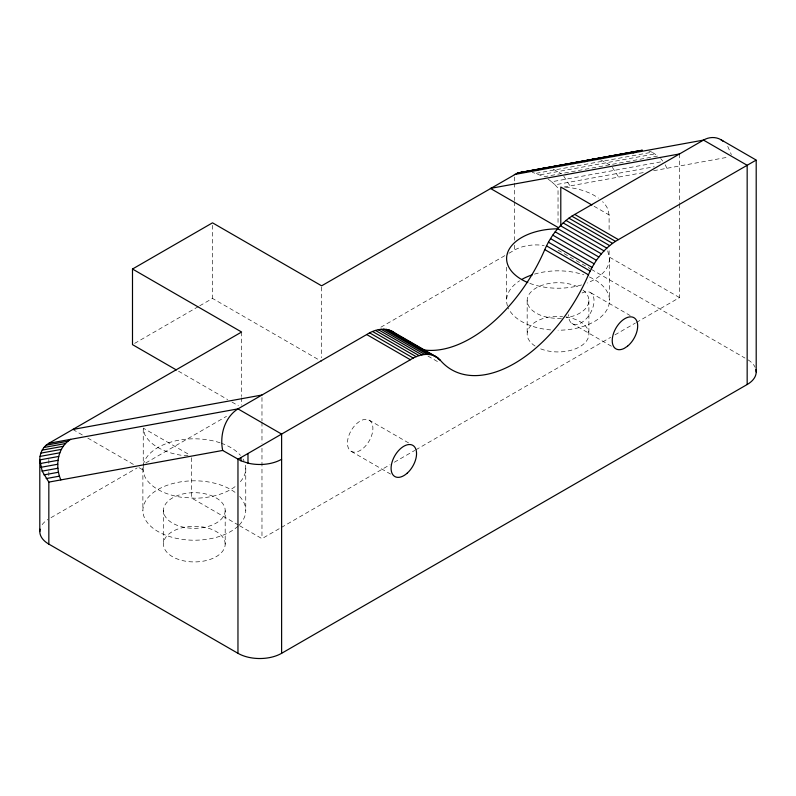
<?xml version="1.0" encoding="UTF-8"?>
<svg xmlns="http://www.w3.org/2000/svg" width="796" height="796" viewBox="0 0 796 796"><rect width="100%" height="100%" fill="white"/><g stroke="black" fill="none" stroke-linecap="round" stroke-linejoin="round"><path stroke-width="0.6" stroke-dasharray="3.98 2.98" d="M134.624 343.394L198.642 306.43M199.706 305.823L212.512 298.43L321.624 361.424M50.994 517.669L137.141 467.929M145.758 462.954L226.532 416.328M380.846 327.226L507.928 253.864M509.002 253.237L514.385 250.133A30.865 17.82 0 0 1 544.195 245.516M239.566 525.718L261.974 538.653L280.272 528.086M281.346 527.469L390.03 464.715M394.338 462.227L414.786 450.427M415.86 449.8L610.641 337.345M614.94 334.867L635.387 323.057M636.462 322.44L679.515 297.585L679.515 204.721M536.206 173.299L652.053 152.205L658.003 155.996L544.195 176.712L532.186 172.274M540.235 174.782L655.118 153.867M548.016 179.06L551.638 181.777L663.078 161.479L660.67 158.543M551.638 181.777L555.001 184.811L654.302 166.732M564.026 187.03L643.974 172.473M653.635 170.712L728.26 157.12M565.478 187.398L571.349 187.846A51.432 29.701 0 0 1 598.373 198.114M188.045 455.74L181.01 455.203A51.432 29.701 0 0 1 144.643 434.198L143.25 428.109L189.418 454.765M648.869 151.031L652.053 152.205M600.552 159.827L609.686 164.792M553.031 169.06L561.1 173.637M594.075 206.264L609.109 214.94L609.109 232.233M679.515 297.585L609.109 256.939L609.109 248.292M558.036 250.133L590.274 268.74M591.348 269.366L745.016 358.081M590.801 292.809L630.183 315.554M571.817 323.355L614.403 347.942M427.959 356.071L439.671 362.827M369.175 420.169A18 10.398 -60 0 1 363.474 448.048A18 10.398 -60 0 1 347.882 439.054A18 10.398 -60 0 1 369.175 420.169L408.567 442.904M351.175 451.342L390.557 474.088M178.493 371.185L227.696 399.592M231.974 402.06L238.392 405.771M72.844 429.462L83.51 435.611M87.779 438.079L133.648 464.565M138.982 467.64L143.25 470.108L143.25 428.109M238.501 525.101L191.567 497.998L191.567 456.009M555.001 184.811L558.036 188.125L558.036 225.328M612.353 167.349L618.601 177.09M563.777 176.195L570.026 185.936M727.713 146.335L731.355 154.633M665.177 164.752L666.929 168.294M609.109 214.94L607.716 208.841A51.432 29.701 0 0 0 602.582 201.686M607.716 250.839L609.467 258.531L609.467 300.53M220.044 442.795A51.432 29.701 0 0 0 142.882 468.516L144.643 476.197A51.432 29.701 0 0 0 181.01 497.202L194.324 498.206A51.432 29.701 0 0 0 236.462 485.54M679.515 153.956L679.515 203.477M588.891 300.53L588.891 334.121M527.171 300.53L527.171 334.121M514.385 177.011L514.385 181.966M514.385 183.209L514.385 200.562M514.385 201.796L514.385 240.213M514.385 245.178L514.385 250.133M506.594 267.177L506.594 300.53M321.624 287.067L321.624 357.702M261.974 397.493L261.974 421.024M261.974 422.258L261.974 443.312M261.974 448.257L261.974 538.653M245.755 468.516L245.755 510.515M241.606 332.022L241.606 396.468M241.606 397.702L241.606 405.144M225.188 510.584A30.865 17.82 0 0 1 178.782 525.907A30.865 17.82 0 0 1 179.001 495.042A30.865 17.82 0 0 1 225.188 510.584L225.188 544.185A30.865 17.82 0 0 1 178.782 559.508A30.865 17.82 0 0 1 179.001 528.643A30.865 17.82 0 0 1 225.188 544.185M212.512 225.308L212.512 298.43M163.459 510.435L163.459 544.036M142.882 468.516L142.882 510.515M48.835 459.431L48.835 464.386M48.835 471.819L48.835 476.774M42.148 524.693A30.865 17.82 0 0 1 47.909 519.47M566.016 316.917A30.865 17.82 0 0 1 585.707 342.001A30.865 17.82 0 0 1 539.24 348.26M535.101 346.051A30.865 17.82 0 0 1 530.852 325.683A30.865 17.82 0 0 1 562.633 316.51M748.091 359.882A30.865 17.82 0 0 1 755.145 367.314M583 290.052A30.865 17.82 0 0 1 566.016 317.733M561.488 318.231A30.865 17.82 0 0 1 528.902 294.639A30.865 17.82 0 0 1 579.856 287.923M609.467 258.531A51.432 29.701 0 0 1 587.159 283.008M581.617 284.918A51.432 29.701 0 0 1 528.912 283.008M245.437 465.192A51.432 29.701 0 0 1 239.676 482.515M221.189 443.193A51.432 29.701 0 0 1 240.452 455.372M243.039 458.974A51.432 29.701 0 0 1 244.004 460.824M589.348 276.968A51.432 29.701 0 0 1 606.741 310.072A51.432 29.701 0 0 1 558.036 330.221M550.713 329.922A51.432 29.701 0 0 1 508.345 308.211M507.5 306.052A51.432 29.701 0 0 1 519.619 280.779M534.454 274.132A51.432 29.701 0 0 1 583.747 274.809M239.676 496.505A51.432 29.701 0 0 1 238.87 525.36M238.103 526.096A51.432 29.701 0 0 1 161.648 533.449A51.432 29.701 0 0 1 159.389 488.714A51.432 29.701 0 0 1 236.462 493.48M582.025 292.998A18 10.398 -60 0 1 594.005 299.654A18 10.398 -60 0 1 583.906 320.977L580.592 323.176A18 10.398 -60 0 1 568.603 314.599"/><path stroke-width="1.19" d="M60.834 479.918C54.914 466.366 57.272 447.561 70.665 439.342M176.354 369.941L132.494 344.628L132.494 269.028L241.606 332.022L48.835 443.312C42.994 446.626 39.72 453.282 39.8 459.899L39.8 531.509M422.328 349.683A125.509 72.466 -60 0 0 544.782 249.596C551.081 235.367 561.021 222.154 574.762 214.432L703.515 140.096C708.738 136.992 715.544 136.534 720.858 139.668L756.2 160.076L756.2 371.921M438.218 359.066L440.347 360.29A125.509 72.466 -60 0 0 588.423 274.799C594.721 260.571 604.671 247.347 618.412 239.626L755.931 160.225M132.494 269.028L212.512 222.83L321.624 285.824L517.42 173.11L642.372 150.225L595.269 158.802M396.697 335.096C389.125 326.042 375.423 328.708 366.717 334.539L237.964 408.875C224.502 417.432 219.547 435.382 222.681 450.446L240.999 460.814L247.984 463.133A30.865 17.82 0 0 0 281.615 459.272M440.347 360.29C432.765 351.245 419.074 353.902 410.368 359.742L237.964 459.272L237.964 653.307A30.865 17.82 0 0 0 281.615 653.307L747.165 384.518A30.865 17.82 0 0 0 755.931 369.593M536.206 170.563L539.161 169.16L545.469 167.866M584.791 161.717L587.747 160.304L594.055 159.021L525.569 171.488M633.109 152.912L639.168 150.603M517.42 173.11L636.064 151.509M514.385 174.533L703.515 140.096L747.165 165.289L747.165 384.518M679.515 153.956L490.386 188.393L558.653 227.805M72.844 429.462L261.974 395.015M48.835 443.312L237.964 408.875L281.615 434.079L281.615 653.307M46.178 445.183L67.919 441.223M43.939 447.471L65.421 443.561M42.148 450.128L63.222 446.297M40.855 453.123L61.362 449.392M40.069 456.397L59.859 452.795M58.745 456.446L39.8 459.899L42.148 471.123L48.835 482.097L48.835 544.106L237.964 653.307M40.069 463.561L58.038 460.287M40.855 467.322L57.76 464.237M42.148 471.123L57.899 468.257M43.939 474.894L58.466 472.247M46.178 478.575L59.451 476.157M48.835 482.097L222.681 450.446M520.783 172.165L524.395 171.707M591.925 205.02L560.792 187.04L560.792 225.338M574.762 214.432L618.412 239.626M571.827 216.154L615.467 241.347M568.901 218.154L612.552 243.357M566.016 220.432L609.656 245.626M563.18 222.95L606.821 248.143M560.424 225.696L604.065 250.899M557.757 228.661L601.398 253.864M555.2 231.815L598.851 257.018M552.792 235.138L596.433 260.332M550.524 238.601L594.164 263.804M548.424 242.183L592.065 267.386M546.504 245.855L590.144 271.058M544.782 249.596L588.423 274.799M390.965 330.718L436.705 357.076M388.697 329.872L438.626 358.538M386.279 329.345L429.92 354.538M383.732 329.136L427.372 354.329M381.065 329.245L424.706 354.449M378.309 329.683L421.95 354.887M375.473 330.44L419.114 355.633M372.578 331.504L416.228 356.698M369.652 332.877L413.303 358.071M366.717 334.539L410.368 359.742M720.858 139.668L723.385 141.429M247.984 453.491L247.984 463.133M240.999 457.521L240.999 460.814M48.835 544.106A30.865 17.82 0 0 1 40.069 529.181M527.808 282.56A51.432 29.701 0 0 1 509.112 249.357A51.432 29.701 0 0 1 558.036 228.83M521.659 279.525A51.432 29.701 0 0 1 532.315 274.809M627.556 346.17L624.243 348.369A18 10.398 -60 0 1 613.736 332.808A18 10.398 -60 0 1 635.148 318.599A18 10.398 -60 0 1 627.556 346.17M407.114 473.252A18 10.398 -60 0 0 412.825 445.362A18 10.398 -60 0 0 391.523 464.247A18 10.398 -60 0 0 407.114 473.252"/></g></svg>
